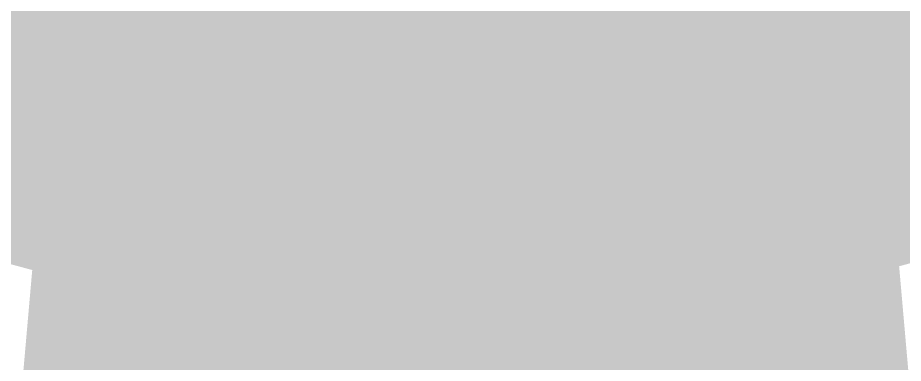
# Model space of a CAD drawing. Header units: inches. Extents: x -0.16 to 1.73, y -0.16 to 1.34.
# Drawn here: x 0.3144 to 0.32062, y -0.04738 to -0.04495 of the extents above; entities that cross this region are included whole.
import ezdxf

# ---------------------------------------------------------------- set-up
doc = ezdxf.new("R2010")
doc.units = ezdxf.units.IN
doc.header["$MEASUREMENT"] = 0
for name, color, linetype in [('Bottom Solder', 6, 'Continuous'), ('Top Layer', 1, 'Continuous'), ('Top Solder', 216, 'Continuous')]:
    doc.layers.add(name, color=color, linetype=linetype)

msp = doc.modelspace()

# ---------------------------------------------------------------- hatches: boundary and pattern name
at = {"layer": 'Bottom Solder'}
h = msp.add_hatch(color=6, dxfattribs=at)
edge = h.paths.add_edge_path()
edge.add_arc((0.3175, -0.0351), 0.012, 0, 360)
at = {"layer": 'Top Layer'}
for points in [[(0.31455, -0.0473362), (0.3145239, -0.046559), (0.3144454, -0.0458103), (0.3143147, -0.0450901), (0.3141317, -0.0443985), (0.3138965, -0.0437354), (0.3136089, -0.0431008), (0.3132691, -0.0424948), (0.3128769, -0.0419173), (0.3124325, -0.0413684), (0.3119358, -0.040848), (0.3231356, -0.040778), (0.3226443, -0.0413051), (0.3222048, -0.0418599), (0.3218169, -0.0424425), (0.3214808, -0.0430527), (0.3211964, -0.0436906), (0.3209637, -0.0443562), (0.3207827, -0.0450496), (0.3206534, -0.0457706), (0.3205759, -0.0465193), (0.32055, -0.0472958)], [(0.32055, -0.045426), (0.32058, -0.0465672), (0.32067, -0.0475908), (0.32082, -0.0484968), (0.32103, -0.0492852), (0.3213, -0.049956), (0.32163, -0.0505092), (0.32202, -0.0509448), (0.32247, -0.0512628), (0.32298, -0.0514632), (0.32355, -0.051546), (0.31155, -0.051546), (0.31212, -0.0514632), (0.31263, -0.0512628), (0.31308, -0.0509448), (0.31347, -0.0505092), (0.3138, -0.049956), (0.31407, -0.0492852), (0.31428, -0.0484968), (0.31443, -0.0475908), (0.31452, -0.0465672), (0.31455, -0.045426)]]:
    msp.add_hatch(color=1, dxfattribs=at).paths.add_polyline_path(points)
at = {"layer": 'Top Solder'}
h = msp.add_hatch(color=216, dxfattribs=at)
edge = h.paths.add_edge_path()
edge.add_arc((0.3175, -0.0351), 0.012, 0, 360)

# ---------------------------------------------------------------- linework, layer by layer
at = {"layer": 'Top Layer'}
msp.add_lwpolyline([(0.31755, -0.07729, 0.006, 0.006, 0), (0.31755, -0.03515, 0.006, 0.006, 0)], format="xyseb", dxfattribs=at)

doc.saveas('drawing.dxf')
